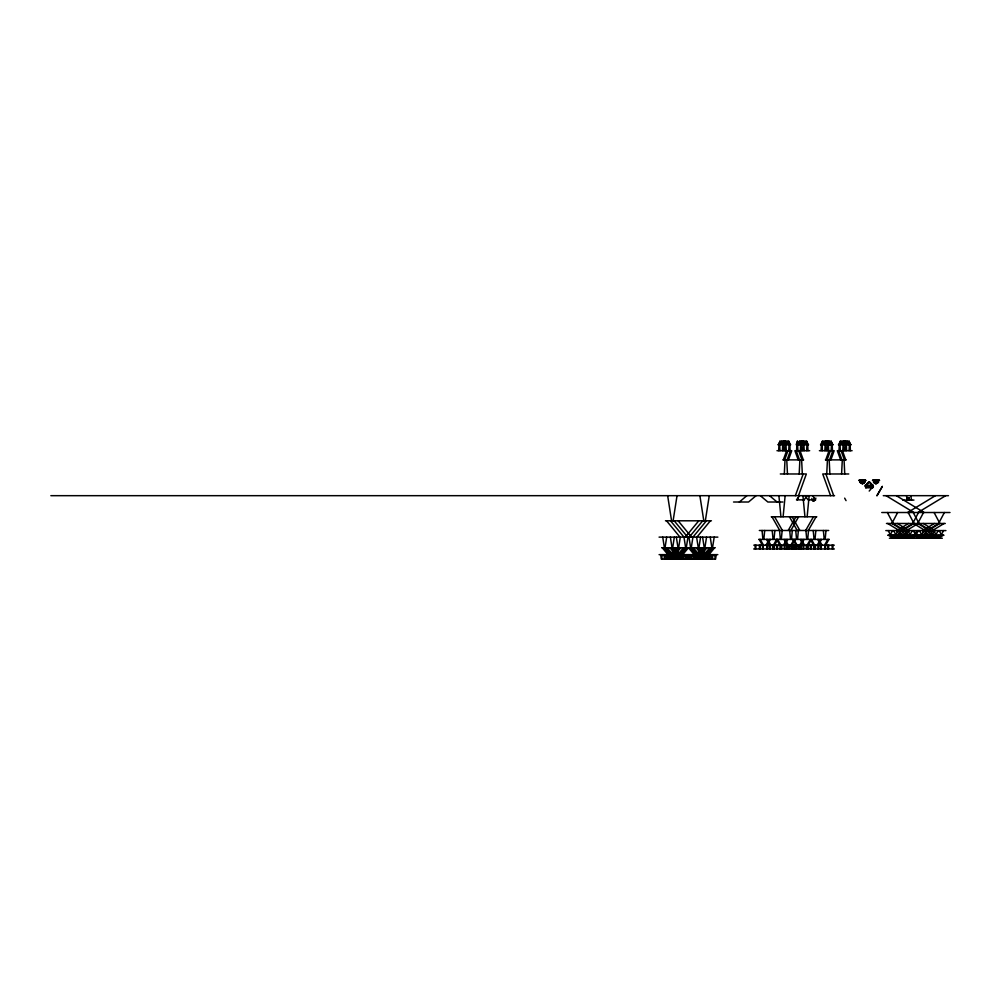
<?xml version="1.0" encoding="UTF-8"?>
<svg xmlns="http://www.w3.org/2000/svg" width="1000" height="1000" viewBox="0 0 1000 1000"><rect width="100%" height="100%" fill="white"/><g stroke="black" fill="none" stroke-linecap="round" stroke-linejoin="round"><path stroke-width="1.5" d="M778.662 450.7L778.962 444.75M782.45 450.7L782.75 444.75M784.95 450.7L785.238 444.75M784.312 473.975L785.013 459.875M788.737 450.7L789.025 444.75M796.587 450.7L796.875 444.75M799.188 473.975L799.887 459.875M800.375 450.7L800.662 444.75M802.862 450.7L803.162 444.75M806.65 450.7L806.95 444.75L804.837 440.875L806.237 444.75M821.087 450.7L821.375 444.75M824.875 450.7L825.163 444.75M827.362 450.7L827.663 444.75M826.737 473.975L827.438 459.875M831.15 450.7L831.45 444.75M839 450.7L839.3 444.75M841.6 473.975L842.3 459.875M842.788 450.7L843.088 444.75M845.288 450.7L845.588 444.75M849.075 450.7L849.375 444.75M862.212 481.825L860.475 481L860.325 482.663L864.388 482.663L864.275 481L862.5 481.825M860.938 482.663L861.05 481L862.825 481.825M863.612 482.663L863.725 481L863.787 482.663M864.212 482.663L864.325 481M875.888 481.825L874.137 481L874 482.663L878.062 482.663L877.95 481L876.175 481.825M874.6 482.663L874.712 481L876.488 481.825M877.288 482.663L877.387 481L875.562 481.825M877.887 482.663L878 481M755.7 548.962L756.05 545.2M759.987 548.962L760.35 545.2M763.838 539.4L764.688 530.487M763.075 548.962L763.438 545.2M767.362 548.962L767.725 545.2M769.925 548.962L770.288 545.2M773.988 539.4L774.85 530.487M773.162 548.962L773.525 545.2M774.212 548.962L774.575 545.2L777.775 539.4M777.312 548.962L777.825 545.2M783.112 516.775L785.138 495.675M781.312 539.4L782.163 530.487M780.55 548.962L780.913 545.2L777.712 539.4M781.6 548.962L781.963 545.2M784.837 548.962L785.2 545.2M787.4 548.962L787.763 545.2M789.375 548.962L789.737 545.2M791.462 539.4L792.312 530.487M791.688 548.962L792.05 545.2M793.662 548.962L794.025 545.2L794.388 548.962M794.788 548.962L795.15 545.2M797.525 539.4L798.375 530.487M796.762 548.962L797.125 545.2L793.925 539.4M799.075 548.962L799.438 545.2M801.05 548.962L801.413 545.2M803.612 548.962L803.975 545.2M807.138 516.775L809.163 495.675M807.675 539.4L808.525 530.487M806.85 548.962L807.212 545.2L807.513 548.962M807.9 548.962L808.263 545.2M810.987 548.962L811.5 545.2M815 539.4L815.85 530.487M814.237 548.962L814.6 545.2L814.887 548.962M815.288 548.962L815.638 545.2M818.525 548.962L818.888 545.2M821.087 548.962L821.45 545.2M825.15 539.4L826 530.487M825.375 548.962L825.738 545.2M828.462 548.962L828.825 545.2M832.75 548.962L833.112 545.2M865.888 485.312L865.638 487.8L872.75 487.8L872.5 485.312M872.425 487.8L872.675 485.312L868.888 486.55M661.612 559.125L662.312 554.65M665.025 547.737L666.688 537.125M664.85 559.125L665.55 554.65M673.112 520.8L677.038 495.675M667.362 559.125L668.062 554.65M669.262 559.125L669.963 554.65M670.6 559.125L671.3 554.65M672.675 547.737L674.325 537.125M673.188 554.65L672.487 559.125L671.725 554.65M672.7 559.125L673.4 554.65L679.1 547.737M675.013 559.125L675.713 554.65M675.938 559.125L676.637 554.65M678.65 547.737L680.3 537.125M678.238 559.125L678.938 554.65M678.462 559.125L679.163 554.65M680.35 559.125L681.05 554.65L686.737 547.737M681.688 559.125L682.387 554.65M683.575 559.125L684.275 554.65M686.287 547.737L687.95 537.125M686.1 559.125L686.8 554.65L687.588 559.125M687.862 559.125L688.562 554.65M689.325 559.125L690.025 554.65M691.275 547.737L692.938 537.125L706.413 520.8M691.087 559.125L691.787 554.65M693.612 559.125L694.312 554.65M695.5 559.125L696.2 554.65M696.838 559.125L697.537 554.65M698.913 547.737L700.575 537.125M699.438 554.65L698.737 559.125L697.975 554.65M698.95 559.125L699.65 554.65L705.337 547.737M705.337 520.8L709.262 495.675M701.25 559.125L701.95 554.65M702.175 559.125L702.875 554.65M704.887 547.737L706.55 537.125M704.488 559.125L705.188 554.65M704.7 559.125L705.4 554.65M706.587 559.125L707.288 554.65L712.987 547.737M707.938 559.125L708.637 554.65M709.825 559.125L710.525 554.65M712.537 547.737L714.188 537.125M712.35 559.125L713.05 554.65M716.275 554.65L715.575 559.125L661.338 559.125L660.638 554.65M778.25 444.75L780.2 440.875L778.812 444.75M779.85 444.75L781.8 440.875L780.413 444.75M782.038 444.75L783.425 440.875M782.6 444.75L783.988 440.875L783.138 440.875L784.525 444.75M783.637 444.75L785.037 440.875M784.2 444.75L785.588 440.875L784.737 440.875L786.125 444.75M783.337 459.875L786.637 450.7M784.663 459.875L787.962 450.7M787.125 459.875L790.425 450.7M788.45 459.875L791.75 450.7L776.975 450.7M796.725 444.75L797.562 440.875L796.175 444.75L808.55 444.75M797.775 444.75L799.725 440.875L798.325 444.75M799.963 444.75L801.35 440.875M800.512 444.75L801.912 440.875L801.05 440.875L802.45 444.75M801.562 444.75L802.95 440.875M802.113 444.75L803.512 440.875L802.65 440.875L804.05 444.75M795.362 495.675L803.188 473.975M798.512 495.675L806.338 473.975L780.312 473.975M820.662 444.75L822.625 440.875L821.225 444.75M822.262 444.75L824.225 440.875L822.825 444.75M824.45 444.75L825.85 440.875M825.013 444.75L826.413 440.875L825.55 440.875L826.95 444.75M826.05 444.75L827.45 440.875M826.612 444.75L828.012 440.875L827.15 440.875L828.55 444.75M825.75 459.875L829.062 450.7M827.075 459.875L830.387 450.7M829.538 459.875L832.85 450.7M830.863 459.875L834.175 450.7L819.388 450.7M838.587 444.75L840.55 440.875L839.15 444.75M840.188 444.75L842.15 440.875L840.75 444.75M842.375 444.75L843.775 440.875M842.938 444.75L844.338 440.875L843.475 440.875L844.875 444.75M843.975 444.75L845.375 440.875M844.538 444.75L845.938 440.875L845.075 440.875L846.475 444.75M813.875 501.225L814.9 498.45M797.212 499.862L798.312 497.762M891.862 523.475L897.65 512.513M892.537 530.588L890.088 535.212L895.1 538.225M897.938 530.588L895.487 535.212L900.5 538.225M901.35 530.588L898.9 535.212L894 538.225M903.475 530.588L901.025 535.212L906.038 538.225M906.75 530.588L904.3 535.212L899.388 538.225M908.875 530.588L906.425 535.212L911.438 538.225M912.712 523.475L918.512 512.513M912.288 530.588L909.837 535.212L904.925 538.225M923.525 512.513L917.738 523.475L929.6 530.588M915.238 535.212L917.675 530.588M915.962 535.212L918.413 530.588M923.812 530.588L921.363 535.212L926.375 538.225M927.225 530.588L924.775 535.212L919.875 538.225M929.35 530.588L926.9 535.212L931.912 538.225M932.625 530.588L930.175 535.212L925.263 538.225M934.737 530.588L932.3 535.212L937.312 538.225M938.587 523.475L944.388 512.513M938.162 530.588L935.713 535.212L930.8 538.225M943.55 530.588L941.1 535.212L936.2 538.225M814.513 500.637L815.9 498.15M765.975 545.2L769.275 539.4M767.087 545.2L770.387 539.4M776.663 539.4L773.363 545.2L773.825 548.962M788.188 530.487L795.987 516.775M790.812 530.487L798.625 516.775M783.45 545.2L786.75 539.4M784.562 545.2L787.862 539.4M790.837 545.2L794.137 539.4M791.95 545.2L795.25 539.4M805.65 530.487L813.462 516.775M799.663 545.2L802.962 539.4M808.288 530.487L816.1 516.775M800.775 545.2L804.075 539.4M807.05 545.2L810.35 539.4L813.587 545.2M808.162 545.2L811.462 539.4L814.7 545.2M817.138 545.2L820.438 539.4M818.25 545.2L821.55 539.4M824.525 545.2L827.825 539.4M825.638 545.2L828.938 539.4M799.562 495.675L796.513 499.862L804.175 499.862M804.112 499.862L807.163 495.675M906.875 497.875L909.013 497.875L907.275 500.087L906.475 495.675M670.175 554.65L675.875 547.737M685.3 537.125L698.763 520.8M671.85 554.65L677.55 547.737M689.262 537.125L702.738 520.8M675.088 554.65L680.775 547.737M677.825 554.65L683.512 547.737M679.5 554.65L685.188 547.737M696.912 537.125L710.375 520.8M696.425 554.65L702.113 547.737M698.1 554.65L703.787 547.737M701.325 554.65L707.013 547.737M704.062 554.65L709.762 547.737M705.738 554.65L711.438 547.737M714.663 547.737L708.975 554.65L709.55 559.125M869.2 491.062L873.125 486.45M869.112 482.137L865.763 485.675L869.3 482.137L872.438 485.675M873.938 481.238L875.688 479.738M874.25 481.238L876 479.738M876.287 479.738L874.538 481.238M739.35 502.013L746.9 495.675M756.112 495.675L748.562 502.013L733.538 502.013M862.062 483.913L864.163 482.137M862.663 483.913L864.775 482.137M858.787 480.487L859.837 479.738M859.1 480.487L860.15 479.738M859.388 480.487L860.763 479.738M872.45 480.487L873.512 479.738M872.775 480.487L873.825 479.738M873.05 480.487L874.112 479.738M873.375 480.487L874.425 479.738M907.625 512.513L935.413 495.675M917.913 512.513L945.7 495.675M896.75 530.588L908.487 523.475M901.1 530.588L912.837 523.475M902.15 530.588L913.888 523.475M892.163 538.225L897.125 535.212M906.5 530.588L918.238 523.475M894.438 538.225L899.4 535.212L897 530.588M896.275 538.225L901.237 535.212M897.55 538.225L902.513 535.212M899.837 538.225L904.8 535.212L902.4 530.588M901.675 538.225L906.637 535.212M903.088 538.225L908.05 535.212M905.375 538.225L910.325 535.212L907.938 530.588M907.212 538.225L912.163 535.212M908.487 538.225L913.45 535.212M922.625 530.588L934.362 523.475M910.325 538.225L915.288 535.212M910.763 538.225L915.725 535.212L913.325 530.588M912.6 538.225L917.562 535.212M926.975 530.588L938.713 523.475M928.025 530.588L939.762 523.475M918.037 538.225L922.987 535.212M932.375 530.588L944.112 523.475M920.312 538.225L925.275 535.212L922.875 530.588M922.15 538.225L927.113 535.212M923.425 538.225L928.388 535.212M925.713 538.225L930.675 535.212M927.55 538.225L932.513 535.212M928.962 538.225L933.925 535.212M931.25 538.225L936.2 535.212L933.812 530.588M933.088 538.225L938.037 535.212M934.362 538.225L939.325 535.212M936.637 538.225L941.6 535.212M938.475 538.225L943.438 535.212M861.9 481.825L863.65 481M778.1 444.75L790.625 444.75M820.512 444.75L833.05 444.75M838.438 444.75L850.975 444.75M809.675 450.7L794.9 450.7L798.2 459.875M852.087 450.7L837.312 450.7L840.625 459.875M782.975 459.875L803.675 459.875M825.387 459.875L846.087 459.875M848.75 473.975L822.738 473.975L830.562 495.675M860.15 481L864.562 481M873.825 481L878.238 481M860.263 481.238L862.013 479.738L863.938 481.238M860.588 481.238L862.337 479.738L864.137 481.238M860.863 481.238L862.625 479.738L864.55 481.238M861.188 481.238L862.938 479.738L861.775 479.738L863.625 481.238M874.85 481.238L876.612 479.738L875.45 479.738L877.2 481.238M877.9 481.238L875.763 479.738M859.775 482.137L864.938 482.137M868.512 482.137L865.35 485.675M869.875 482.137L873.037 485.675M873.45 482.137L878.612 482.137M865.113 485.312L873.275 485.312M864.95 486.45L873.438 486.45M50.862 495.675L834.55 495.675M883.275 495.675L948.475 495.675M902.75 500.087L913.95 500.087M782.887 502.013L767.85 502.013L760.3 495.675M881.75 512.513L950 512.513M771.25 516.775L816.812 516.775M665.475 520.8L711.438 520.8M886.462 523.475L945.288 523.475M759.325 530.487L828.737 530.487M885.825 530.588L945.925 530.588M887.812 535.212L943.938 535.212M659.062 537.125L717.862 537.125M889.375 538.225L891.325 538.225M891.663 538.225L914.212 538.225M914.55 538.225L917.2 538.225M917.537 538.225L940.088 538.225M940.425 538.225L942.362 538.225M758.825 539.4L829.237 539.4M753.787 545.2L834.275 545.2M661.8 547.737L715.113 547.737M753.688 548.962L834.375 548.962M659.087 554.65L717.825 554.65M869.5 486.55L865.713 485.312L865.962 487.8M896.338 495.675L924.125 512.513M886.05 495.675L913.825 512.513M923.25 523.475L935 530.588M918.9 523.475L930.65 530.588M934.625 535.212L939.587 538.225M913.512 523.475L925.25 530.588M937.75 538.225L932.788 535.212L930.387 530.588M930.512 535.212L935.475 538.225M929.225 535.212L934.188 538.225M927.387 535.212L932.35 538.225M925.113 535.212L930.075 538.225M923.7 535.212L928.65 538.225M926.812 538.225L921.862 535.212L919.463 530.588M919.575 535.212L924.538 538.225M918.3 535.212L923.263 538.225M897.375 523.475L909.125 530.588M916.462 535.212L921.425 538.225M916.025 535.212L920.975 538.225M914.188 535.212L919.137 538.225M893.037 523.475L904.775 530.588M891.988 523.475L903.725 530.588M908.75 535.212L913.713 538.225M887.638 523.475L899.375 530.588M906.912 535.212L911.875 538.225M904.638 535.212L909.6 538.225M903.363 535.212L908.312 538.225M906.475 538.225L901.525 535.212L899.125 530.588M899.237 535.212L904.2 538.225M897.825 535.212L902.788 538.225M895.987 535.212L900.938 538.225M893.7 535.212L898.662 538.225M892.425 535.212L897.387 538.225M895.55 538.225L890.588 535.212L888.188 530.588M888.312 535.212L893.263 538.225M878.55 479.738L879.613 480.487M878.238 479.738L879.287 480.487M877.625 479.738L879 480.487M864.887 479.738L865.938 480.487M864.562 479.738L865.612 480.487M864.275 479.738L865.337 480.487M863.962 479.738L865.013 480.487M874.225 482.137L876.325 483.913M873.625 482.137L875.725 483.913M769.513 495.675L777.062 502.013M876.462 479.738L878.213 481.238L876.15 479.738M701.05 547.737L706.737 554.65M678.15 520.8L691.612 537.125M699.375 547.737L705.062 554.65M697.812 547.737L703.5 554.65L704.212 559.125M674.188 520.8L687.65 537.125M696.137 547.737L701.825 554.65M693.4 547.737L699.087 554.65M670.5 520.8L683.975 537.125L685.638 547.737M691.725 547.737L697.412 554.65M690.175 547.737L695.863 554.65L696.562 559.125M666.538 520.8L680 537.125M694.188 554.65L688.5 547.737L682.725 554.65L683.3 559.125M674.8 547.737L680.487 554.65M673.125 547.737L678.812 554.65M671.575 547.737L677.262 554.65L677.962 559.125M669.9 547.737L675.588 554.65M667.163 547.737L672.85 554.65M665.487 547.737L671.175 554.65M663.925 547.737L669.613 554.65L670.325 559.125M662.25 547.737L667.938 554.65M812.588 495.675L815.638 499.862L807.987 499.862L804.987 495.675M818.775 539.4L822.075 545.2M817.663 539.4L820.962 545.2M792.075 516.775L799.875 530.487M789.438 516.775L797.25 530.487M801.312 539.4L804.6 545.2M800.2 539.4L803.487 545.2M792.812 539.4L796.112 545.2M774.6 516.775L782.4 530.487M785.1 539.4L788.4 545.2M771.963 516.775L779.775 530.487M783.988 539.4L787.288 545.2M776.6 539.4L779.9 545.2L780.163 548.962M767.625 539.4L770.925 545.2M766.513 539.4L769.812 545.2M760.238 539.4L763.538 545.2M759.125 539.4L762.425 545.2M844.663 498.15L846.05 500.637M934.087 512.513L939.887 523.475M939.2 530.588L941.65 535.212M928.275 530.588L930.725 535.212M925 530.588L927.45 535.212M913.238 512.513L919.025 523.475M908.213 512.513L914.013 523.475M914.062 530.588L916.513 535.212M904.525 530.588L906.963 535.212M887.362 512.513L893.15 523.475M893.587 530.588L896.038 535.212M813.838 497.762L814.938 499.862M811.812 498.45L812.85 501.225M850.825 444.75L848.863 440.875L850.263 444.75M849.225 444.75L847.262 440.875L848.662 444.75M845.638 440.875L847.038 444.75M844.038 440.875L845.425 444.75M842.425 450.7L845.738 459.875M841.1 450.7L844.412 459.875M838.637 450.7L841.95 459.875M832.9 444.75L830.938 440.875L832.337 444.75M831.3 444.75L829.338 440.875L830.738 444.75M827.712 440.875L829.112 444.75M826.112 440.875L827.513 444.75M825.875 473.975L833.7 495.675M808.4 444.75L806.438 440.875L807.837 444.75M803.213 440.875L804.613 444.75M801.612 440.875L803.012 444.75M800.013 450.7L803.312 459.875M798.688 450.7L801.988 459.875M796.225 450.7L799.525 459.875M790.475 444.75L788.525 440.875L789.912 444.75L790.062 450.7M788.875 444.75L786.925 440.875L788.312 444.75M785.288 440.875L786.688 444.75M783.688 440.875L785.088 444.75M910.75 495.675L911.55 500.087M909.013 497.875L909.412 500.087M714.6 554.65L715.3 559.125M710.225 537.125L711.888 547.737M711.375 554.65L712.075 559.125M699.875 495.675L703.8 520.8M706.963 554.65L707.65 559.125M705.612 554.65L706.312 559.125M702.588 537.125L704.237 547.737M703.725 554.65L704.425 559.125M701.2 554.65L701.9 559.125M700.275 554.65L700.975 559.125M696.612 537.125L698.263 547.737M697.763 554.65L698.462 559.125M694.525 554.65L695.225 559.125M692.638 554.65L693.337 559.125M688.962 537.125L690.625 547.737M690.113 554.65L690.812 559.125M688.35 554.65L689.05 559.125M685.125 554.65L685.825 559.125M680.713 554.65L681.413 559.125M679.375 554.65L680.075 559.125M676.338 537.125L678 547.737M677.487 554.65L678.188 559.125M667.65 495.675L671.575 520.8M674.963 554.65L675.662 559.125M674.038 554.65L674.737 559.125M670.362 537.125L672.025 547.737M671.513 554.65L672.212 559.125M668.288 554.65L668.988 559.125M666.388 554.65L667.087 559.125M662.725 537.125L664.375 547.737M663.875 554.65L664.575 559.125M832 545.2L832.362 548.962M827.712 545.2L828.075 548.962M823.363 530.487L824.225 539.4M824.625 545.2L824.987 548.962M820.337 545.2L820.7 548.962M817.775 545.2L818.138 548.962M813.213 530.487L814.075 539.4M813.487 545.2L813.85 548.962M810.75 548.962L810.387 545.2L810.6 548.962M802.925 495.675L804.95 516.775M805.9 530.487L806.75 539.4M806.1 545.2L806.462 548.962M802.862 545.2L803.225 548.962M800.3 545.2L800.662 548.962M798.325 545.2L798.688 548.962M795.738 530.487L796.6 539.4M796.012 545.2L796.375 548.962M792.913 545.2L793.275 548.962M789.688 530.487L790.537 539.4M790.938 545.2L791.3 548.962M788.625 545.2L788.988 548.962M786.65 545.2L787.013 548.962M784.087 545.2L784.45 548.962M778.9 495.675L780.925 516.775M779.538 530.487L780.387 539.4M780.85 545.2L781.213 548.962M776.562 545.2L777.062 548.962M772.212 530.487L773.062 539.4M772.412 545.2L772.775 548.962M769.175 545.2L769.538 548.962M766.612 545.2L766.975 548.962M762.062 530.487L762.913 539.4M762.325 545.2L762.688 548.962M759.237 545.2L759.6 548.962M754.938 545.2L755.3 548.962M877.337 481L877.45 482.663M874.663 481L874.775 482.663M874.062 481L874.175 482.663M861 481L861.1 482.663M860.387 481L860.5 482.663M850.113 444.75L850.4 450.7M846.325 444.75L846.612 450.7M843.825 444.75L844.125 450.7M844.05 459.875L844.75 473.975M840.037 444.75L840.337 450.7M832.188 444.75L832.475 450.7M829.175 459.875L829.875 473.975M828.4 444.75L828.688 450.7M825.9 444.75L826.2 450.7M822.113 444.75L822.412 450.7M807.688 444.75L807.987 450.7M803.9 444.75L804.2 450.7M801.4 444.75L801.7 450.7M801.625 459.875L802.325 473.975M797.613 444.75L797.913 450.7M785.975 444.75L786.275 450.7M786.762 459.875L787.463 473.975M783.487 444.75L783.775 450.7M779.7 444.75L779.987 450.7M882.288 486.45L876.975 495.675L882.288 486.45"/></g></svg>
